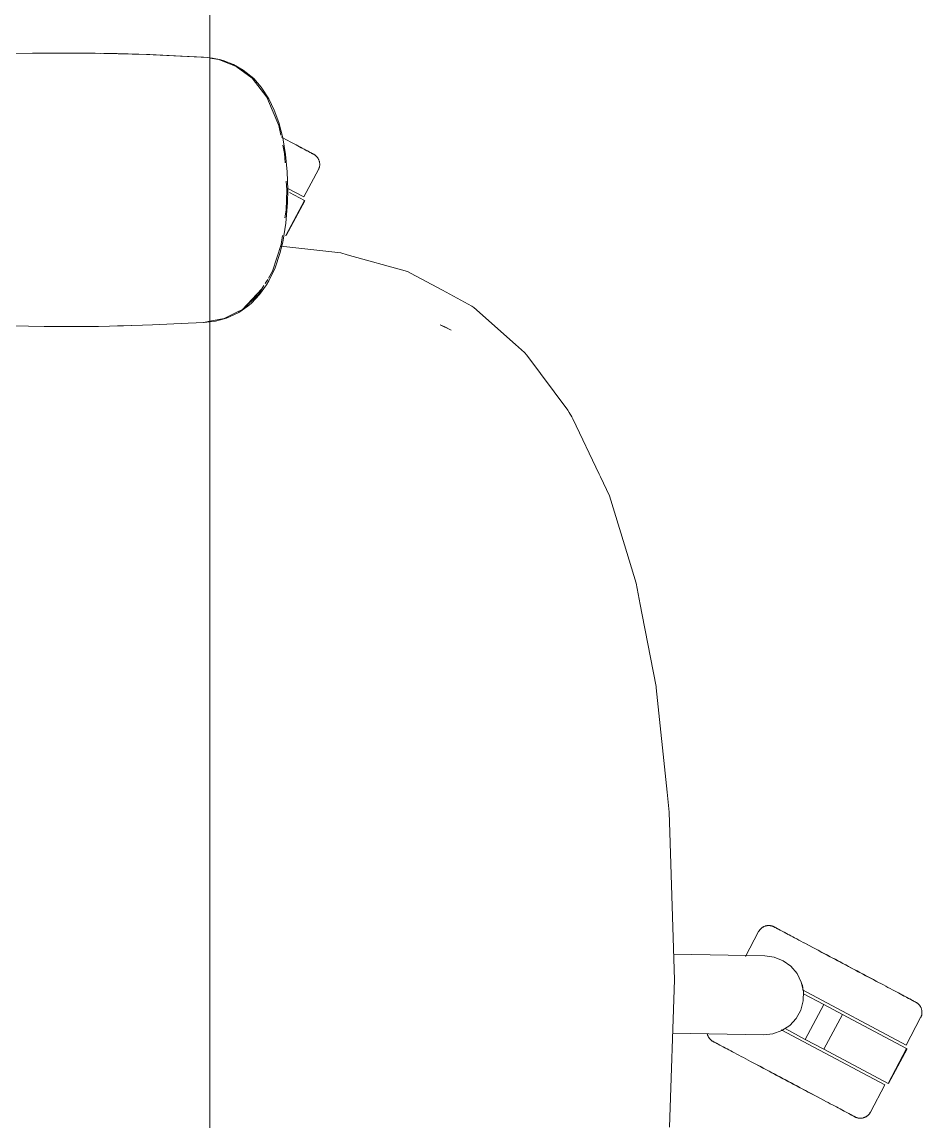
# Model space of a CAD drawing. Header units: millimetres. Extents: x 155927 to 295199, y -4084 to 97293.
# Drawn here: x 188856.7 to 189175.5, y 33009.8 to 33399.6 of the extents above; entities that cross this region are included whole.
import ezdxf

# ---------------------------------------------------------------- set-up
doc = ezdxf.new("R2010")
doc.units = ezdxf.units.MM
doc.header["$MEASUREMENT"] = 0
doc.layers.add('G-IMPT', color=8, linetype='CONTINUOUS', lineweight=9)
doc.layers.add('I-FURN', color=8, linetype='CONTINUOUS', lineweight=9)

msp = doc.modelspace()

# ---------------------------------------------------------------- linework, layer by layer
at = {"layer": 'G-IMPT'}
for p, q in [((188860.38, 33388.55), (188851.96, 33388.38)), ((188860.38, 33388.55), (188871.17, 33388.63)), ((188860.38, 33388.55), (188880.56, 33388.59)), ((188860.38, 33388.55), (188890.4, 33388.43)), ((188890.4, 33388.43), (188871.17, 33388.63)), ((188880.56, 33388.59), (188890.4, 33388.43)), ((188880.56, 33388.59), (188901.96, 33388.09)), ((188880.56, 33388.59), (188900.75, 33388.13)), ((188880.56, 33388.55), (188882.6, 33388.57)), ((188882.6, 33388.57), (188884.51, 33388.5)), ((188890.4, 33388.43), (188901.96, 33388.09)), ((188901.96, 33388.09), (188900.75, 33388.13)), ((188900.75, 33388.13), (188922.53, 33387.04)), ((188900.75, 33388.13), (188920.93, 33387.15)), ((188901.96, 33388.09), (188922.53, 33387.04)), ((188922.53, 33387.04), (188920.93, 33387.15)), ((188922.53, 33387.04), (188924.18, 33386.79)), ((188926.4, 33386.32), (188923.23, 33386.8)), ((188926.58, 33386.34), (188924.18, 33386.79)), ((188926.4, 33386.32), (188932.59, 33383.91)), ((188926.58, 33386.34), (188927.92, 33385.98)), ((188931.56, 33384.58), (188927.92, 33385.98)), ((188931.56, 33384.58), (188935, 33382.62)), ((188932.59, 33383.91), (188938.22, 33379.75)), ((188935, 33382.62), (188938.74, 33379.55)), ((188938.22, 33379.75), (188943.43, 33372.96)), ((188941.41, 33376.51), (188938.74, 33379.55)), ((188944.06, 33372.46), (188941.41, 33376.51)), ((188943.43, 33372.96), (188945.27, 33368.56)), ((188944.06, 33372.46), (188946.04, 33368.39)), ((188947.6, 33362.94), (188945.27, 33368.56)), ((188947.63, 33364.05), (188946.04, 33368.39)), ((188947.63, 33364.05), (188949.06, 33358.57)), ((188947.6, 33362.94), (188948.31, 33359.48)), ((188949.03, 33355.96), (188949.64, 33352.98)), ((188950.06, 33352.64), (188949.06, 33358.57)), ((188949.64, 33352.98), (188949.84, 33349.77)), ((188950.06, 33352.64), (188950.62, 33346.49)), ((188950.8, 33340.15), (188950.62, 33346.49)), ((188950.2, 33332.99), (188950.43, 33340.15)), ((188950.24, 33343.26), (188950.43, 33340.15)), ((188950.71, 33335.65), (188950.8, 33340.15)), ((188950.2, 33332.99), (188949.81, 33330.21)), ((188950.71, 33335.65), (188950.14, 33328.33)), ((188949.02, 33321.57), (188950.14, 33328.33)), ((188948.47, 33320.73), (188945.44, 33311.34)), ((188948.04, 33317.64), (188949.02, 33321.57)), ((188948.93, 33324.02), (188948.47, 33320.73)), ((188948.04, 33317.64), (188946.31, 33312.55)), ((188948.35, 33320.22), (188969.63, 33317.81)), ((188971.89, 33317.17), (188969.63, 33317.81)), ((188971.89, 33317.17), (188993.24, 33311.17)), ((188945.44, 33311.34), (188943.98, 33308.88)), ((188946.31, 33312.55), (188944.1, 33307.92)), ((188993.24, 33311.17), (188994.35, 33310.57)), ((188994.35, 33310.57), (189005.59, 33304.56)), ((188941.67, 33305.12), (188934.77, 33297.73)), ((188941.67, 33305.12), (188940.39, 33303.65)), ((188942.36, 33306.19), (188940.48, 33303.03)), ((188940.85, 33303.09), (188943.29, 33306.54)), ((188943.7, 33308.42), (188942.83, 33306.97)), ((188944.1, 33307.92), (188943.29, 33306.54)), ((188940.48, 33303.03), (188934.77, 33297.73)), ((188940.26, 33303.5), (188937.18, 33299.96)), ((188937.98, 33300.04), (188940.85, 33303.09)), ((189005.59, 33304.56), (189016.02, 33298.97)), ((188932.53, 33296.63), (188934.77, 33297.73)), ((188933.44, 33296.71), (188936.66, 33298.91)), ((188934.77, 33297.73), (188937.18, 33299.96)), ((188937.98, 33300.04), (188936.66, 33298.91)), ((189016.69, 33298.39), (189016.02, 33298.97)), ((189031.47, 33285.37), (189016.69, 33298.39)), ((188923.23, 33293.58), (188920.93, 33293.15)), ((188921.15, 33293.15), (188923.23, 33293.41)), ((188928.27, 33294.52), (188923.23, 33293.58)), ((188923.23, 33293.41), (188925.16, 33293.65)), ((188925.16, 33293.65), (188929.12, 33294.72)), ((188932.53, 33296.63), (188928.27, 33294.52)), ((188933.44, 33296.71), (188929.12, 33294.72)), ((188859.02, 33291.78), (188846.71, 33292.07)), ((188859.02, 33291.78), (188864.49, 33291.71)), ((188879.2, 33291.7), (188864.49, 33291.71)), ((188883.71, 33291.75), (188879.2, 33291.7)), ((188883.71, 33291.75), (188899.38, 33292.13)), ((188890.44, 33291.93), (188892.66, 33291.93)), ((188895.34, 33292.05), (188892.66, 33291.93)), ((188899.38, 33292.13), (188902.93, 33292.25)), ((188915.49, 33292.87), (188902.93, 33292.25)), ((188915.49, 33292.87), (188921.15, 33293.15)), ((189008.72, 33290.36), (189004.83, 33292.32)), ((189006.42, 33291.54), (189004.83, 33292.32)), ((189008.72, 33290.36), (189006.42, 33291.54)), ((189031.47, 33285.37), (189034.73, 33282.5)), ((189035.46, 33281.53), (189034.73, 33282.5)), ((189050.03, 33262.03), (189035.46, 33281.53)), ((189050.03, 33262.03), (189050.49, 33261.26)), ((189050.49, 33261.26), (189051.43, 33259.69)), ((189051.85, 33258.98), (189051.43, 33259.69)), ((189051.85, 33258.98), (189061.12, 33239.34)), ((189061.12, 33239.34), (189061.55, 33238.42)), ((189064.74, 33231.66), (189061.55, 33238.42)), ((189064.74, 33231.66), (189070.06, 33214.38)), ((189070.06, 33214.38), (189074.25, 33200.78)), ((189074.25, 33200.78), (189075.71, 33193.17)), ((189076.42, 33189.51), (189075.71, 33193.17)), ((189076.42, 33189.51), (189081.28, 33164.13)), ((189081.37, 33163.67), (189081.28, 33164.13)), ((189081.37, 33163.67), (189085.2, 33126.68)), ((189085.2, 33126.68), (189085.93, 33119.61)), ((189086.15, 33112.35), (189085.93, 33119.61)), ((189087.77, 33060.19), (189086.15, 33112.35)), ((189086.06, 33008), (189087.77, 33060.19))]:
    msp.add_line(p, q, dxfattribs=at)
at = {"layer": 'I-FURN'}
for p, q in [((188923.23, 33804.61), (188923.23, 32404.61)), ((188923.23, 32404.61), (188923.23, 33804.61)), ((188949.28, 33358.45), (188948.45, 33358.9)), ((188950.1, 33358.02), (188949.28, 33358.45)), ((188950.88, 33357.6), (188950.1, 33358.02)), ((188951.65, 33357.2), (188950.88, 33357.6)), ((188952.38, 33356.81), (188951.65, 33357.2)), ((188953.09, 33356.43), (188952.38, 33356.81)), ((188953.77, 33356.07), (188953.09, 33356.43)), ((188954.41, 33355.72), (188953.77, 33356.07)), ((188955.03, 33355.4), (188954.41, 33355.72)), ((188955.61, 33355.09), (188955.03, 33355.4)), ((188955.3, 33355.25), (188955.87, 33354.95)), ((188956.17, 33354.79), (188955.61, 33355.09)), ((188955.87, 33354.95), (188956.41, 33354.66)), ((188956.68, 33354.52), (188956.17, 33354.79)), ((188956.41, 33354.66), (188956.91, 33354.4)), ((188957.16, 33354.26), (188956.68, 33354.52)), ((188956.91, 33354.4), (188957.37, 33354.15)), ((188957.61, 33354.03), (188957.16, 33354.26)), ((188957.37, 33354.15), (188957.8, 33353.92)), ((188958.02, 33353.81), (188957.61, 33354.03)), ((188957.8, 33353.92), (188958.2, 33353.71)), ((188958.39, 33353.61), (188958.02, 33353.81)), ((188958.2, 33353.71), (188958.55, 33353.52)), ((188958.73, 33353.43), (188958.39, 33353.61)), ((188958.55, 33353.52), (188958.87, 33353.36)), ((188959.03, 33353.27), (188958.73, 33353.43)), ((188958.87, 33353.36), (188959.15, 33353.21)), ((188959.28, 33353.14), (188959.03, 33353.27)), ((188959.15, 33353.21), (188959.39, 33353.08)), ((188959.5, 33353.02), (188959.28, 33353.14)), ((188959.39, 33353.08), (188959.59, 33352.97)), ((188959.68, 33352.92), (188959.5, 33353.02)), ((188959.59, 33352.97), (188959.75, 33352.89)), ((188959.82, 33352.85), (188959.68, 33352.92)), ((188959.75, 33352.89), (188959.88, 33352.82)), ((188959.92, 33352.79), (188959.82, 33352.85)), ((188959.88, 33352.82), (188959.96, 33352.78)), ((188959.99, 33352.76), (188959.92, 33352.79)), ((188959.96, 33352.78), (188960, 33352.76)), ((188960.01, 33352.75), (188959.99, 33352.76)), ((188960, 33352.76), (188960.01, 33352.75)), ((188960.01, 33352.75), (188960.15, 33352.67)), ((188960.15, 33352.67), (188960.28, 33352.59)), ((188960.28, 33352.59), (188960.42, 33352.5)), ((188960.42, 33352.5), (188960.55, 33352.41)), ((188960.55, 33352.41), (188960.67, 33352.31)), ((188960.67, 33352.31), (188960.8, 33352.2)), ((188960.8, 33352.2), (188960.91, 33352.09)), ((188960.91, 33352.09), (188961.03, 33351.98)), ((188961.03, 33351.98), (188961.14, 33351.86)), ((188961.14, 33351.86), (188961.24, 33351.73)), ((188961.24, 33351.73), (188961.34, 33351.61)), ((188961.34, 33351.61), (188961.43, 33351.48)), ((188961.43, 33351.48), (188961.52, 33351.34)), ((188961.52, 33351.34), (188961.61, 33351.2)), ((188961.61, 33351.2), (188961.68, 33351.06)), ((188961.68, 33351.06), (188961.76, 33350.92)), ((188961.76, 33350.92), (188961.82, 33350.77)), ((188961.82, 33350.77), (188961.88, 33350.62)), ((188961.89, 33347.78), (188961.83, 33347.63)), ((188961.88, 33350.62), (188961.94, 33350.47)), ((188961.94, 33347.93), (188961.89, 33347.78)), ((188961.94, 33350.47), (188961.98, 33350.32)), ((188961.99, 33348.09), (188961.94, 33347.93)), ((188961.98, 33350.32), (188962.03, 33350.16)), ((188962.03, 33348.24), (188961.99, 33348.09)), ((188962.03, 33350.16), (188962.06, 33350)), ((188962.06, 33348.4), (188962.03, 33348.24)), ((188962.06, 33350), (188962.09, 33349.84)), ((188962.09, 33348.56), (188962.06, 33348.4)), ((188962.09, 33349.84), (188962.11, 33349.68)), ((188962.12, 33348.72), (188962.09, 33348.56)), ((188962.11, 33349.68), (188962.13, 33349.52)), ((188962.13, 33348.88), (188962.12, 33348.72)), ((188962.13, 33349.52), (188962.14, 33349.36)), ((188962.14, 33349.04), (188962.13, 33348.88)), ((188962.14, 33349.36), (188962.14, 33349.2)), ((188962.14, 33349.2), (188962.14, 33349.04)), ((188956.52, 33337.62), (188961.67, 33347.3)), ((188961.69, 33347.34), (188961.67, 33347.3)), ((188961.76, 33347.48), (188961.69, 33347.34)), ((188961.83, 33347.63), (188961.76, 33347.48)), ((188950.89, 33340.61), (188956.52, 33337.62)), ((188956.71, 33336.39), (188950.13, 33324.02)), ((188950.3, 33323.93), (188956.88, 33336.29)), ((188951.41, 33339.2), (188956.71, 33336.39)), ((188950.13, 33324.02), (188950.04, 33324.07)), ((189118.91, 33078.7), (189119.05, 33078.79)), ((189119.05, 33078.79), (189119.19, 33078.87)), ((189119.19, 33078.87), (189119.33, 33078.95)), ((189119.33, 33078.95), (189119.47, 33079.02)), ((189119.47, 33079.02), (189119.62, 33079.09)), ((189119.62, 33079.09), (189119.77, 33079.15)), ((189119.77, 33079.15), (189119.92, 33079.2)), ((189119.92, 33079.2), (189120.08, 33079.25)), ((189120.08, 33079.25), (189120.23, 33079.29)), ((189120.23, 33079.29), (189120.39, 33079.33)), ((189120.39, 33079.33), (189120.55, 33079.36)), ((189120.55, 33079.36), (189120.71, 33079.38)), ((189120.71, 33079.38), (189120.87, 33079.4)), ((189120.87, 33079.4), (189121.03, 33079.41)), ((189121.03, 33079.41), (189121.19, 33079.41)), ((189121.19, 33079.41), (189121.35, 33079.41)), ((189121.35, 33079.41), (189121.51, 33079.4)), ((189121.51, 33079.4), (189121.67, 33079.38)), ((189121.67, 33079.38), (189121.83, 33079.36)), ((189121.83, 33079.36), (189121.99, 33079.33)), ((189121.99, 33079.33), (189122.15, 33079.3)), ((189122.15, 33079.3), (189122.3, 33079.26)), ((189122.3, 33079.26), (189122.46, 33079.21)), ((189122.46, 33079.21), (189122.61, 33079.15)), ((189122.61, 33079.15), (189122.76, 33079.09)), ((189122.76, 33079.09), (189122.91, 33079.03)), ((189122.91, 33079.03), (189123.05, 33078.96)), ((189123.05, 33078.96), (189123.09, 33078.94)), ((189123.09, 33078.94), (189123.11, 33078.93)), ((189123.1, 33078.93), (189123.09, 33078.94)), ((189123.14, 33078.91), (189123.1, 33078.93)), ((189123.11, 33078.93), (189123.17, 33078.9)), ((189123.22, 33078.87), (189123.14, 33078.91)), ((189123.17, 33078.9), (189123.27, 33078.84)), ((189123.34, 33078.8), (189123.22, 33078.87)), ((189123.27, 33078.84), (189123.41, 33078.77)), ((189123.5, 33078.72), (189123.34, 33078.8)), ((189123.41, 33078.77), (189123.59, 33078.67)), ((189117.64, 33077.27), (189112.94, 33068.43)), ((189117.64, 33077.27), (189117.72, 33077.41)), ((189117.72, 33077.41), (189117.8, 33077.55)), ((189117.8, 33077.55), (189117.89, 33077.68)), ((189117.89, 33077.68), (189117.99, 33077.81)), ((189117.99, 33077.81), (189118.09, 33077.94)), ((189118.09, 33077.94), (189118.19, 33078.06)), ((189118.19, 33078.06), (189118.3, 33078.18)), ((189118.3, 33078.18), (189118.41, 33078.29)), ((189118.41, 33078.29), (189118.53, 33078.4)), ((189118.53, 33078.4), (189118.66, 33078.51)), ((189118.66, 33078.51), (189118.78, 33078.61)), ((189118.78, 33078.61), (189118.91, 33078.7)), ((189123.7, 33078.61), (189123.5, 33078.72)), ((189123.59, 33078.67), (189123.81, 33078.55)), ((189123.94, 33078.48), (189123.7, 33078.61)), ((189123.81, 33078.55), (189124.07, 33078.42)), ((189124.22, 33078.33), (189123.94, 33078.48)), ((189124.07, 33078.42), (189124.37, 33078.26)), ((189124.54, 33078.17), (189124.22, 33078.33)), ((189124.37, 33078.26), (189124.7, 33078.08)), ((189124.9, 33077.98), (189124.54, 33078.17)), ((189124.7, 33078.08), (189125.07, 33077.88)), ((189125.29, 33077.77), (189124.9, 33077.98)), ((189125.07, 33077.88), (189125.48, 33077.66)), ((189125.72, 33077.54), (189125.29, 33077.77)), ((189125.48, 33077.66), (189125.93, 33077.43)), ((189126.19, 33077.29), (189125.72, 33077.54)), ((189125.93, 33077.43), (189126.41, 33077.17)), ((189126.69, 33077.03), (189126.19, 33077.29)), ((189126.41, 33077.17), (189126.93, 33076.9)), ((189127.22, 33076.74), (189126.69, 33077.03)), ((189126.93, 33076.9), (189127.48, 33076.6)), ((189127.79, 33076.44), (189127.22, 33076.74)), ((189127.48, 33076.6), (189128.06, 33076.29)), ((189128.39, 33076.12), (189127.79, 33076.44)), ((189129.03, 33075.78), (189128.39, 33076.12)), ((189129.69, 33075.43), (189129.03, 33075.78)), ((189130.38, 33075.06), (189129.69, 33075.43)), ((189131.11, 33074.68), (189130.38, 33075.06)), ((189131.86, 33074.28), (189131.11, 33074.68)), ((189132.63, 33073.86), (189131.86, 33074.28)), ((189133.43, 33073.44), (189132.63, 33073.86)), ((189134.26, 33073), (189133.43, 33073.44)), ((189133.81, 33073.24), (189134.65, 33072.79)), ((189135.11, 33072.55), (189134.26, 33073)), ((189134.65, 33072.79), (189135.5, 33072.34)), ((189135.97, 33072.09), (189135.11, 33072.55)), ((189135.5, 33072.34), (189136.38, 33071.87)), ((189136.86, 33071.62), (189135.97, 33072.09)), ((189136.38, 33071.87), (189137.27, 33071.4)), ((189137.77, 33071.13), (189136.86, 33071.62)), ((189137.27, 33071.4), (189138.19, 33070.91)), ((189138.69, 33070.64), (189137.77, 33071.13)), ((189087.49, 33069.21), (189119.83, 33068.65)), ((189119.83, 33068.65), (189123.17, 33068.18)), ((189123.17, 33068.18), (189126.3, 33066.93)), ((189138.19, 33070.91), (189139.12, 33070.42)), ((189139.63, 33070.15), (189138.69, 33070.64)), ((189139.12, 33070.42), (189140.06, 33069.91)), ((189140.58, 33069.64), (189139.63, 33070.15)), ((189140.06, 33069.91), (189141.02, 33069.4)), ((189141.54, 33069.13), (189140.58, 33069.64)), ((189141.02, 33069.4), (189141.99, 33068.89)), ((189142.52, 33068.61), (189141.54, 33069.13)), ((189141.99, 33068.89), (189142.97, 33068.37)), ((189143.5, 33068.09), (189142.52, 33068.61)), ((189142.97, 33068.37), (189143.95, 33067.84)), ((189144.49, 33067.56), (189143.5, 33068.09)), ((189143.95, 33067.84), (189144.95, 33067.32)), ((189145.49, 33067.03), (189144.49, 33067.56)), ((189144.95, 33067.32), (189145.95, 33066.78)), ((189126.3, 33066.93), (189129.04, 33064.97)), ((189129.04, 33064.97), (189131.24, 33062.4)), ((189146.49, 33066.5), (189145.49, 33067.03)), ((189145.95, 33066.78), (189146.95, 33066.25)), ((189147.49, 33065.96), (189146.49, 33066.5)), ((189146.95, 33066.25), (189147.96, 33065.72)), ((189148.5, 33065.43), (189147.49, 33065.96)), ((189147.96, 33065.72), (189148.96, 33065.18)), ((189149.5, 33064.89), (189148.5, 33065.43)), ((189148.96, 33065.18), (189149.97, 33064.65)), ((189150.51, 33064.36), (189149.5, 33064.89)), ((189149.97, 33064.65), (189150.97, 33064.12)), ((189151.51, 33063.83), (189150.51, 33064.36)), ((189150.97, 33064.12), (189151.96, 33063.59)), ((189152.5, 33063.3), (189151.51, 33063.83)), ((189151.96, 33063.59), (189152.95, 33063.06)), ((189153.49, 33062.78), (189152.5, 33063.3)), ((189131.24, 33062.4), (189132.75, 33059.39)), ((189132.75, 33059.39), (189133.5, 33056.1)), ((189152.95, 33063.06), (189153.94, 33062.54)), ((189154.47, 33062.26), (189153.49, 33062.78)), ((189153.94, 33062.54), (189154.91, 33062.02)), ((189155.43, 33061.74), (189154.47, 33062.26)), ((189154.91, 33062.02), (189155.88, 33061.51)), ((189156.39, 33061.23), (189155.43, 33061.74)), ((189155.88, 33061.51), (189156.83, 33061)), ((189157.34, 33060.73), (189156.39, 33061.23)), ((189156.83, 33061), (189157.77, 33060.5)), ((189158.27, 33060.23), (189157.34, 33060.73)), ((189157.77, 33060.5), (189158.69, 33060.01)), ((189159.18, 33059.75), (189158.27, 33060.23)), ((189158.69, 33060.01), (189159.59, 33059.53)), ((189160.07, 33059.27), (189159.18, 33059.75)), ((189160.95, 33058.81), (189160.07, 33059.27)), ((189133.16, 33056.59), (189169.88, 33037.07)), ((189133.5, 33056.1), (189133.44, 33052.73)), ((189161.81, 33058.35), (189160.95, 33058.81)), ((189162.64, 33057.91), (189161.81, 33058.35)), ((189163.46, 33057.48), (189162.64, 33057.91)), ((189164.24, 33057.06), (189163.46, 33057.48)), ((189165.01, 33056.65), (189164.24, 33057.06)), ((189165.74, 33056.26), (189165.01, 33056.65)), ((189166.45, 33055.88), (189165.74, 33056.26)), ((189167.13, 33055.52), (189166.45, 33055.88)), ((189167.77, 33055.18), (189167.13, 33055.52)), ((189133.44, 33052.73), (189132.58, 33049.47)), ((189133.57, 33055.24), (189140.72, 33051.45)), ((189168.39, 33054.85), (189167.77, 33055.18)), ((189168.97, 33054.54), (189168.39, 33054.85)), ((189168.66, 33054.71), (189169.23, 33054.4)), ((189169.52, 33054.25), (189168.97, 33054.54)), ((189169.23, 33054.4), (189169.77, 33054.12)), ((189170.04, 33053.97), (189169.52, 33054.25)), ((189169.77, 33054.12), (189170.27, 33053.85)), ((189170.52, 33053.72), (189170.04, 33053.97)), ((189170.27, 33053.85), (189170.73, 33053.61)), ((189170.97, 33053.48), (189170.52, 33053.72)), ((189170.73, 33053.61), (189171.16, 33053.38)), ((189171.38, 33053.26), (189170.97, 33053.48)), ((189171.16, 33053.38), (189171.56, 33053.17)), ((189171.75, 33053.06), (189171.38, 33053.26)), ((189171.56, 33053.17), (189171.91, 33052.98)), ((189172.09, 33052.89), (189171.75, 33053.06)), ((189171.91, 33052.98), (189172.23, 33052.81)), ((189172.39, 33052.73), (189172.09, 33052.89)), ((189172.23, 33052.81), (189172.51, 33052.66)), ((189172.64, 33052.59), (189172.39, 33052.73)), ((189172.51, 33052.66), (189172.75, 33052.53)), ((189172.86, 33052.47), (189172.64, 33052.59)), ((189172.75, 33052.53), (189172.95, 33052.43)), ((189173.04, 33052.38), (189172.86, 33052.47)), ((189172.95, 33052.43), (189173.11, 33052.34)), ((189173.18, 33052.3), (189173.04, 33052.38)), ((189173.11, 33052.34), (189173.23, 33052.28)), ((189173.28, 33052.25), (189173.18, 33052.3)), ((189173.23, 33052.28), (189173.32, 33052.23)), ((189173.34, 33052.22), (189173.28, 33052.25)), ((189173.32, 33052.23), (189173.36, 33052.21)), ((189173.36, 33052.21), (189173.34, 33052.22)), ((189173.36, 33052.21), (189173.5, 33052.13)), ((189173.36, 33052.21), (189173.36, 33052.21)), ((189173.5, 33052.13), (189173.64, 33052.04)), ((189173.64, 33052.04), (189173.78, 33051.95)), ((189173.78, 33051.95), (189173.91, 33051.86)), ((189173.91, 33051.86), (189174.03, 33051.76)), ((189174.03, 33051.76), (189174.16, 33051.65)), ((189174.16, 33051.65), (189174.27, 33051.55)), ((189174.27, 33051.55), (189174.39, 33051.43)), ((189132.58, 33049.47), (189130.96, 33046.51)), ((189140.72, 33051.45), (189134.14, 33039.08)), ((189140.72, 33051.45), (189147.36, 33047.91)), ((189147.36, 33047.91), (189140.78, 33035.55)), ((189147.36, 33047.91), (189170.06, 33035.84)), ((189174.39, 33051.43), (189174.5, 33051.31)), ((189174.5, 33051.31), (189174.6, 33051.19)), ((189174.6, 33051.19), (189174.7, 33051.06)), ((189174.7, 33051.06), (189174.79, 33050.93)), ((189174.79, 33050.93), (189174.88, 33050.8)), ((189174.88, 33050.8), (189174.97, 33050.66)), ((189174.97, 33050.66), (189175.04, 33050.52)), ((189175.04, 33050.52), (189175.11, 33050.37)), ((189175.11, 33050.37), (189175.18, 33050.23)), ((189175.18, 33050.23), (189175.24, 33050.08)), ((189175.24, 33050.08), (189175.3, 33049.92)), ((189175.3, 33049.92), (189175.34, 33049.77)), ((189175.34, 33049.77), (189175.38, 33049.61)), ((189175.39, 33047.7), (189175.35, 33047.54)), ((189175.38, 33049.61), (189175.42, 33049.46)), ((189175.42, 33047.86), (189175.39, 33047.7)), ((189175.42, 33049.46), (189175.45, 33049.3)), ((189175.45, 33048.01), (189175.42, 33047.86)), ((189175.45, 33049.3), (189175.47, 33049.14)), ((189175.47, 33048.17), (189175.45, 33048.01)), ((189175.47, 33049.14), (189175.49, 33048.98)), ((189175.49, 33048.33), (189175.47, 33048.17)), ((189175.49, 33048.98), (189175.5, 33048.82)), ((189175.5, 33048.5), (189175.49, 33048.33)), ((189175.5, 33048.82), (189175.5, 33048.66)), ((189175.5, 33048.66), (189175.5, 33048.5)), ((189128.68, 33044.02), (189125.87, 33042.16)), ((189130.96, 33046.51), (189128.68, 33044.02)), ((189169.88, 33037.07), (189175.03, 33046.76)), ((189175.05, 33046.79), (189175.03, 33046.76)), ((189175.12, 33046.94), (189175.05, 33046.79)), ((189175.19, 33047.09), (189175.12, 33046.94)), ((189175.25, 33047.24), (189175.19, 33047.09)), ((189175.3, 33047.39), (189175.25, 33047.24)), ((189175.35, 33047.54), (189175.3, 33047.39)), ((189119.34, 33040.67), (189087.15, 33041.23)), ((189099.47, 33040.91), (189099.44, 33041.07)), ((189099.52, 33040.76), (189099.47, 33040.91)), ((189099.56, 33040.61), (189099.52, 33040.76)), ((189099.62, 33040.45), (189099.56, 33040.61)), ((189099.68, 33040.3), (189099.62, 33040.45)), ((189099.74, 33040.16), (189099.68, 33040.3)), ((189099.82, 33040.01), (189099.74, 33040.16)), ((189099.89, 33039.87), (189099.82, 33040.01)), ((189099.98, 33039.73), (189099.89, 33039.87)), ((189122.69, 33041.01), (189119.34, 33040.67)), ((189125.87, 33042.16), (189122.69, 33041.01)), ((189125.62, 33042.48), (189162.37, 33022.94)), ((189134.14, 33039.08), (189127, 33042.88)), ((189100.06, 33039.6), (189099.98, 33039.73)), ((189100.16, 33039.47), (189100.06, 33039.6)), ((189100.26, 33039.34), (189100.16, 33039.47)), ((189100.36, 33039.22), (189100.26, 33039.34)), ((189100.47, 33039.1), (189100.36, 33039.22)), ((189100.58, 33038.98), (189100.47, 33039.1)), ((189100.7, 33038.87), (189100.58, 33038.98)), ((189100.82, 33038.77), (189100.7, 33038.87)), ((189100.95, 33038.67), (189100.82, 33038.77)), ((189101.08, 33038.57), (189100.95, 33038.67)), ((189101.22, 33038.48), (189101.08, 33038.57)), ((189101.35, 33038.4), (189101.22, 33038.48)), ((189101.49, 33038.32), (189101.35, 33038.4)), ((189101.5, 33038.32), (189101.49, 33038.32)), ((189101.49, 33038.32), (189101.51, 33038.31)), ((189101.54, 33038.3), (189101.5, 33038.32)), ((189101.51, 33038.31), (189101.57, 33038.28)), ((189101.62, 33038.25), (189101.54, 33038.3)), ((189101.57, 33038.28), (189101.67, 33038.23)), ((189101.75, 33038.19), (189101.62, 33038.25)), ((189101.67, 33038.23), (189101.81, 33038.15)), ((189101.91, 33038.1), (189101.75, 33038.19)), ((189101.81, 33038.15), (189101.99, 33038.06)), ((189102.11, 33038), (189101.91, 33038.1)), ((189101.99, 33038.06), (189102.21, 33037.94)), ((189102.35, 33037.87), (189102.11, 33038)), ((189102.21, 33037.94), (189102.47, 33037.8)), ((189102.63, 33037.72), (189102.35, 33037.87)), ((189102.47, 33037.8), (189102.77, 33037.64)), ((189102.95, 33037.55), (189102.63, 33037.72)), ((189102.77, 33037.64), (189103.11, 33037.47)), ((189103.3, 33037.36), (189102.95, 33037.55)), ((189103.11, 33037.47), (189103.48, 33037.27)), ((189103.69, 33037.15), (189103.3, 33037.36)), ((189103.48, 33037.27), (189103.89, 33037.05)), ((189104.12, 33036.92), (189103.69, 33037.15)), ((189103.89, 33037.05), (189104.33, 33036.81)), ((189104.59, 33036.68), (189104.12, 33036.92)), ((189104.33, 33036.81), (189104.82, 33036.56)), ((189105.09, 33036.41), (189104.59, 33036.68)), ((189104.82, 33036.56), (189105.33, 33036.28)), ((189105.63, 33036.12), (189105.09, 33036.41)), ((189105.33, 33036.28), (189105.88, 33035.99)), ((189106.2, 33035.82), (189105.63, 33036.12)), ((189105.88, 33035.99), (189106.47, 33035.68)), ((189140.78, 33035.55), (189134.14, 33039.08)), ((189106.47, 33035.68), (189107.09, 33035.35)), ((189107.09, 33035.35), (189107.73, 33035.01)), ((189107.73, 33035.01), (189108.41, 33034.64)), ((189108.41, 33034.64), (189109.12, 33034.27)), ((189109.12, 33034.27), (189109.85, 33033.88)), ((189109.85, 33033.88), (189110.61, 33033.47)), ((189110.61, 33033.47), (189111.4, 33033.05)), ((189111.4, 33033.05), (189112.21, 33032.62)), ((189112.21, 33032.62), (189113.05, 33032.18)), ((189113.05, 33032.18), (189113.91, 33031.72)), ((189163.49, 33023.48), (189140.78, 33035.55)), ((189170.06, 33035.84), (189163.49, 33023.48)), ((189163.66, 33023.39), (189170.24, 33035.75)), ((189113.91, 33031.72), (189114.78, 33031.26)), ((189114.78, 33031.26), (189115.68, 33030.78)), ((189116.17, 33030.52), (189115.26, 33031)), ((189115.68, 33030.78), (189116.59, 33030.29)), ((189117.09, 33030.03), (189116.17, 33030.52)), ((189116.59, 33030.29), (189117.52, 33029.8)), ((189118.03, 33029.53), (189117.09, 33030.03)), ((189117.52, 33029.8), (189118.47, 33029.3)), ((189118.98, 33029.02), (189118.03, 33029.53)), ((189118.47, 33029.3), (189119.42, 33028.79)), ((189119.95, 33028.51), (189118.98, 33029.02)), ((189119.42, 33028.79), (189120.39, 33028.27)), ((189120.92, 33027.99), (189119.95, 33028.51)), ((189120.39, 33028.27), (189121.37, 33027.75)), ((189121.9, 33027.47), (189120.92, 33027.99)), ((189121.37, 33027.75), (189122.36, 33027.23)), ((189122.89, 33026.94), (189121.9, 33027.47)), ((189122.36, 33027.23), (189123.35, 33026.7)), ((189123.89, 33026.41), (189122.89, 33026.94)), ((189123.35, 33026.7), (189124.35, 33026.17)), ((189124.89, 33025.88), (189123.89, 33026.41)), ((189124.35, 33026.17), (189125.35, 33025.64)), ((189125.9, 33025.35), (189124.89, 33025.88)), ((189125.35, 33025.64), (189126.36, 33025.1)), ((189126.9, 33024.81), (189125.9, 33025.35)), ((189126.36, 33025.1), (189127.37, 33024.57)), ((189127.91, 33024.28), (189126.9, 33024.81)), ((189127.37, 33024.57), (189128.37, 33024.03)), ((189128.91, 33023.74), (189127.91, 33024.28)), ((189128.37, 33024.03), (189129.37, 33023.5)), ((189129.91, 33023.21), (189128.91, 33023.74)), ((189129.37, 33023.5), (189130.37, 33022.97)), ((189130.9, 33022.68), (189129.91, 33023.21)), ((189130.37, 33022.97), (189131.36, 33022.44)), ((189131.89, 33022.16), (189130.9, 33022.68)), ((189131.36, 33022.44), (189132.34, 33021.92)), ((189132.87, 33021.64), (189131.89, 33022.16)), ((189132.34, 33021.92), (189133.32, 33021.4)), ((189133.84, 33021.12), (189132.87, 33021.64)), ((189133.32, 33021.4), (189134.28, 33020.89)), ((189134.8, 33020.62), (189133.84, 33021.12)), ((189134.28, 33020.89), (189135.23, 33020.38)), ((189135.74, 33020.11), (189134.8, 33020.62)), ((189135.23, 33020.38), (189136.17, 33019.89)), ((189157.22, 33013.26), (189162.37, 33022.94)), ((189136.67, 33019.62), (189135.74, 33020.11)), ((189136.17, 33019.89), (189137.09, 33019.39)), ((189137.58, 33019.13), (189136.67, 33019.62)), ((189137.09, 33019.39), (189138, 33018.91)), ((189138.48, 33018.66), (189137.58, 33019.13)), ((189138, 33018.91), (189138.89, 33018.44)), ((189139.36, 33018.19), (189138.48, 33018.66)), ((189138.89, 33018.44), (189139.75, 33017.98)), ((189140.21, 33017.74), (189139.36, 33018.19)), ((189139.75, 33017.98), (189140.6, 33017.53)), ((189141.05, 33017.29), (189140.21, 33017.74)), ((189140.6, 33017.53), (189141.42, 33017.09)), ((189141.42, 33017.09), (189142.23, 33016.67)), ((189142.23, 33016.67), (189143, 33016.25)), ((189143, 33016.25), (189143.75, 33015.85)), ((189143.75, 33015.85), (189144.47, 33015.47)), ((189144.47, 33015.47), (189145.17, 33015.1)), ((189145.17, 33015.1), (189145.83, 33014.75)), ((189145.83, 33014.75), (189146.46, 33014.41)), ((189146.46, 33014.41), (189147.07, 33014.09)), ((189147.38, 33013.93), (189146.79, 33014.24)), ((189147.07, 33014.09), (189147.64, 33013.79)), ((189147.93, 33013.63), (189147.38, 33013.93)), ((189147.64, 33013.79), (189148.17, 33013.5)), ((189148.45, 33013.36), (189147.93, 33013.63)), ((189148.17, 33013.5), (189148.67, 33013.24)), ((189148.93, 33013.1), (189148.45, 33013.36)), ((189148.67, 33013.24), (189149.14, 33012.99)), ((189149.37, 33012.86), (189148.93, 33013.1)), ((189149.14, 33012.99), (189149.57, 33012.76)), ((189149.78, 33012.65), (189149.37, 33012.86)), ((189149.57, 33012.76), (189149.96, 33012.55)), ((189150.16, 33012.45), (189149.78, 33012.65)), ((189149.96, 33012.55), (189150.32, 33012.36)), ((189156.77, 33012.59), (189156.67, 33012.47)), ((189156.87, 33012.71), (189156.77, 33012.59)), ((189156.97, 33012.84), (189156.87, 33012.71)), ((189157.06, 33012.98), (189156.97, 33012.84)), ((189157.14, 33013.12), (189157.06, 33012.98)), ((189157.22, 33013.26), (189157.14, 33013.12)), ((189150.49, 33012.27), (189150.16, 33012.45)), ((189150.32, 33012.36), (189150.63, 33012.19)), ((189150.79, 33012.11), (189150.49, 33012.27)), ((189150.63, 33012.19), (189150.91, 33012.05)), ((189151.05, 33011.97), (189150.79, 33012.11)), ((189150.91, 33012.05), (189151.15, 33011.92)), ((189151.27, 33011.86), (189151.05, 33011.97)), ((189151.15, 33011.92), (189151.36, 33011.81)), ((189151.45, 33011.76), (189151.27, 33011.86)), ((189151.36, 33011.81), (189151.52, 33011.72)), ((189151.59, 33011.69), (189151.45, 33011.76)), ((189151.52, 33011.72), (189151.64, 33011.66)), ((189151.69, 33011.63), (189151.59, 33011.69)), ((189151.64, 33011.66), (189151.72, 33011.62)), ((189151.75, 33011.6), (189151.69, 33011.63)), ((189151.72, 33011.62), (189151.76, 33011.59)), ((189151.77, 33011.59), (189151.75, 33011.6)), ((189151.76, 33011.59), (189151.77, 33011.59)), ((189151.81, 33011.57), (189151.77, 33011.59)), ((189151.95, 33011.5), (189151.81, 33011.57)), ((189152.1, 33011.43), (189151.95, 33011.5)), ((189152.25, 33011.37), (189152.1, 33011.43)), ((189152.4, 33011.32), (189152.25, 33011.37)), ((189152.55, 33011.27), (189152.4, 33011.32)), ((189152.71, 33011.23), (189152.55, 33011.27)), ((189152.87, 33011.2), (189152.71, 33011.23)), ((189153.03, 33011.17), (189152.87, 33011.2)), ((189153.19, 33011.15), (189153.03, 33011.17)), ((189153.35, 33011.13), (189153.19, 33011.15)), ((189153.51, 33011.12), (189153.35, 33011.13)), ((189153.67, 33011.12), (189153.51, 33011.12)), ((189153.83, 33011.12), (189153.67, 33011.12)), ((189153.99, 33011.13), (189153.83, 33011.12)), ((189154.15, 33011.15), (189153.99, 33011.13)), ((189154.31, 33011.17), (189154.15, 33011.15)), ((189154.47, 33011.2), (189154.31, 33011.17)), ((189154.63, 33011.24), (189154.47, 33011.2)), ((189154.78, 33011.28), (189154.63, 33011.24)), ((189154.94, 33011.33), (189154.78, 33011.28)), ((189155.09, 33011.38), (189154.94, 33011.33)), ((189155.24, 33011.44), (189155.09, 33011.38)), ((189155.38, 33011.51), (189155.24, 33011.44)), ((189155.53, 33011.58), (189155.38, 33011.51)), ((189155.67, 33011.66), (189155.53, 33011.58)), ((189155.81, 33011.74), (189155.67, 33011.66)), ((189155.94, 33011.83), (189155.81, 33011.74)), ((189156.07, 33011.92), (189155.94, 33011.83)), ((189156.2, 33012.02), (189156.07, 33011.92)), ((189156.32, 33012.13), (189156.2, 33012.02)), ((189156.44, 33012.23), (189156.32, 33012.13)), ((189156.56, 33012.35), (189156.44, 33012.23)), ((189156.67, 33012.47), (189156.56, 33012.35))]:
    msp.add_line(p, q, dxfattribs=at)
msp.add_arc((189119.77, 33054.65), 13.81, 12.3473, 17.336, dxfattribs=at)
msp.add_open_spline([(189133.09, 33058.3), (189133.21, 33057.88), (189133.28, 33057.44), (189133.34, 33057)], degree=3, dxfattribs=at)

doc.saveas('drawing.dxf')
